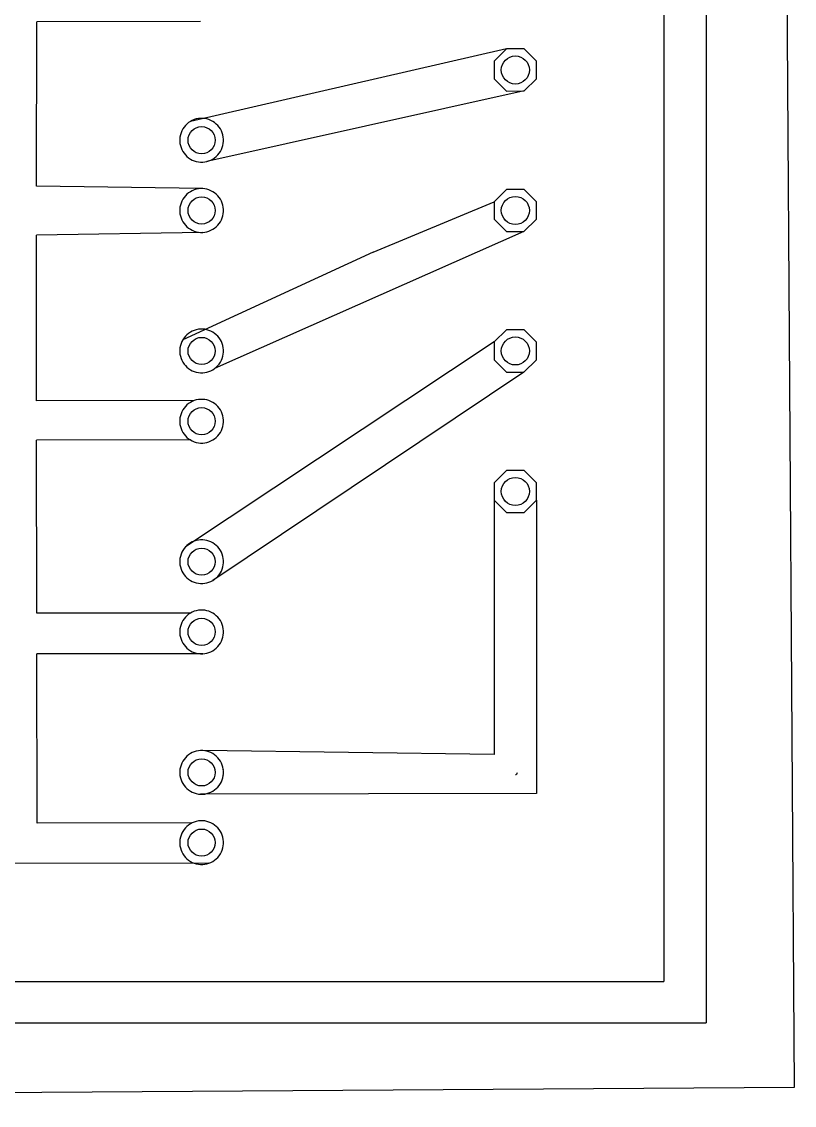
# Model space of a CAD drawing. Header units: millimetres. Extents: x 21.8 to 118.4, y 40.2 to 104.3.
# Drawn here: x 90.49 to 118.44, y 40.23 to 79.42 of the extents above; entities that cross this region are included whole.
import ezdxf

# ---------------------------------------------------------------- set-up
doc = ezdxf.new("R2010")
doc.units = ezdxf.units.MM
doc.layers.get('0').update_dxf_attribs({"linetype": 'CONTINUOUS'})

msp = doc.modelspace()

# ---------------------------------------------------------------- linework, layer by layer
for p, q in [((115.242, 102.71), (115.242, 43.214)), ((113.712, 92.128), (113.712, 44.714)), ((91.016, 73.47), (91.038, 79.418)), ((91.016, 73.47), (91.038, 79.418)), ((96.956, 79.421), (91.038, 79.418)), ((108.03, 78.438), (96.588, 75.811)), ((108.03, 78.438), (107.583, 77.988)), ((108.03, 78.438), (107.583, 77.988)), ((108.66, 78.434), (108.03, 78.438)), ((108.66, 78.434), (108.03, 78.438)), ((109.107, 77.988), (108.66, 78.434)), ((109.107, 77.988), (108.66, 78.434)), ((107.583, 77.988), (107.583, 77.356)), ((107.583, 77.988), (107.583, 77.748)), ((109.107, 77.356), (109.107, 77.988)), ((109.107, 77.356), (109.107, 77.988)), ((107.583, 77.596), (107.583, 77.356)), ((107.583, 77.356), (108.029, 76.91)), ((107.583, 77.356), (108.029, 76.91)), ((108.662, 76.914), (109.107, 77.356)), ((108.662, 76.914), (109.107, 77.356)), ((108.662, 76.914), (97.187, 74.364)), ((108.029, 76.91), (108.662, 76.914)), ((108.029, 76.91), (108.662, 76.914)), ((96.408, 75.663), (96.359, 75.603)), ((96.408, 75.663), (96.359, 75.603)), ((96.463, 75.718), (96.408, 75.663)), ((96.463, 75.718), (96.408, 75.663)), ((96.523, 75.768), (96.463, 75.718)), ((96.523, 75.768), (96.463, 75.718)), ((96.588, 75.811), (96.523, 75.768)), ((96.588, 75.811), (96.523, 75.768)), ((96.656, 75.847), (96.588, 75.811)), ((96.656, 75.847), (96.588, 75.811)), ((96.728, 75.877), (96.656, 75.847)), ((96.728, 75.877), (96.656, 75.847)), ((96.802, 75.9), (96.728, 75.877)), ((96.802, 75.9), (96.728, 75.877)), ((96.879, 75.915), (96.802, 75.9)), ((96.879, 75.915), (96.802, 75.9)), ((96.956, 75.922), (96.879, 75.915)), ((96.919, 75.919), (96.879, 75.915)), ((97.034, 75.922), (96.956, 75.922)), ((97.111, 75.915), (97.034, 75.922)), ((97.111, 75.915), (97.071, 75.919)), ((97.187, 75.9), (97.111, 75.915)), ((97.187, 75.9), (97.111, 75.915)), ((97.261, 75.877), (97.187, 75.9)), ((97.261, 75.877), (97.187, 75.9)), ((97.333, 75.847), (97.261, 75.877)), ((97.333, 75.847), (97.261, 75.877)), ((97.402, 75.811), (97.333, 75.847)), ((97.402, 75.811), (97.333, 75.847)), ((97.466, 75.768), (97.402, 75.811)), ((97.466, 75.768), (97.402, 75.811)), ((97.526, 75.718), (97.466, 75.768)), ((97.526, 75.718), (97.466, 75.768)), ((97.581, 75.663), (97.526, 75.718)), ((97.581, 75.663), (97.526, 75.718)), ((97.63, 75.603), (97.581, 75.663)), ((97.63, 75.603), (97.581, 75.663)), ((96.212, 75.248), (96.204, 75.171)), ((96.212, 75.248), (96.204, 75.171)), ((96.227, 75.324), (96.212, 75.248)), ((96.227, 75.324), (96.212, 75.248)), ((96.25, 75.399), (96.227, 75.324)), ((96.25, 75.399), (96.227, 75.324)), ((96.279, 75.47), (96.25, 75.399)), ((96.279, 75.47), (96.25, 75.399)), ((96.316, 75.539), (96.279, 75.47)), ((96.316, 75.539), (96.279, 75.47)), ((96.359, 75.603), (96.316, 75.539)), ((96.359, 75.603), (96.316, 75.539)), ((97.674, 75.539), (97.63, 75.603)), ((97.674, 75.539), (97.63, 75.603)), ((97.71, 75.47), (97.674, 75.539)), ((97.71, 75.47), (97.674, 75.539)), ((97.74, 75.399), (97.71, 75.47)), ((97.74, 75.399), (97.71, 75.47)), ((97.762, 75.324), (97.74, 75.399)), ((97.762, 75.324), (97.74, 75.399)), ((97.778, 75.248), (97.762, 75.324)), ((97.778, 75.248), (97.762, 75.324)), ((97.785, 75.171), (97.778, 75.248)), ((97.785, 75.171), (97.778, 75.248)), ((96.204, 75.171), (96.204, 75.093)), ((96.204, 75.171), (96.204, 75.093)), ((96.204, 75.093), (96.212, 75.016)), ((96.204, 75.093), (96.212, 75.016)), ((96.212, 75.016), (96.227, 74.94)), ((96.212, 75.016), (96.227, 74.94)), ((96.227, 74.94), (96.25, 74.865)), ((96.227, 74.94), (96.25, 74.865)), ((96.25, 74.865), (96.279, 74.793)), ((96.25, 74.865), (96.279, 74.793)), ((97.71, 74.793), (97.74, 74.865)), ((97.71, 74.793), (97.74, 74.865)), ((97.74, 74.865), (97.762, 74.94)), ((97.74, 74.865), (97.762, 74.94)), ((97.762, 74.94), (97.778, 75.016)), ((97.762, 74.94), (97.778, 75.016)), ((97.778, 75.016), (97.785, 75.093)), ((97.778, 75.016), (97.785, 75.093)), ((97.785, 75.093), (97.785, 75.171)), ((97.785, 75.093), (97.785, 75.171)), ((96.279, 74.793), (96.316, 74.725)), ((96.279, 74.793), (96.316, 74.725)), ((96.316, 74.725), (96.359, 74.66)), ((96.316, 74.725), (96.359, 74.66)), ((96.359, 74.66), (96.408, 74.6)), ((96.359, 74.66), (96.408, 74.6)), ((96.408, 74.6), (96.463, 74.545)), ((96.408, 74.6), (96.463, 74.545)), ((96.463, 74.545), (96.523, 74.496)), ((96.463, 74.545), (96.523, 74.496)), ((96.523, 74.496), (96.588, 74.453)), ((96.523, 74.496), (96.588, 74.453)), ((97.402, 74.453), (97.466, 74.496)), ((97.402, 74.453), (97.466, 74.496)), ((97.466, 74.496), (97.526, 74.545)), ((97.466, 74.496), (97.526, 74.545)), ((97.526, 74.545), (97.581, 74.6)), ((97.526, 74.545), (97.581, 74.6)), ((97.581, 74.6), (97.63, 74.66)), ((97.581, 74.6), (97.63, 74.66)), ((97.63, 74.66), (97.674, 74.725)), ((97.63, 74.66), (97.674, 74.725)), ((97.674, 74.725), (97.71, 74.793)), ((97.674, 74.725), (97.71, 74.793)), ((96.588, 74.453), (96.656, 74.416)), ((96.588, 74.453), (96.656, 74.416)), ((96.656, 74.416), (96.728, 74.387)), ((96.656, 74.416), (96.728, 74.387)), ((96.728, 74.387), (96.802, 74.364)), ((96.728, 74.387), (96.802, 74.364)), ((96.802, 74.364), (96.879, 74.349)), ((96.802, 74.364), (96.879, 74.349)), ((96.879, 74.349), (96.956, 74.341)), ((96.879, 74.349), (96.956, 74.341)), ((96.956, 74.341), (97.034, 74.341)), ((96.956, 74.341), (97.034, 74.341)), ((97.034, 74.341), (97.111, 74.349)), ((97.034, 74.341), (97.111, 74.349)), ((97.111, 74.349), (97.187, 74.364)), ((97.111, 74.349), (97.187, 74.364)), ((97.187, 74.364), (97.261, 74.387)), ((97.187, 74.364), (97.261, 74.387)), ((97.261, 74.387), (97.333, 74.416)), ((97.261, 74.387), (97.333, 74.416)), ((97.333, 74.416), (97.402, 74.453)), ((97.333, 74.416), (97.402, 74.453)), ((97.034, 73.382), (91.016, 73.47)), ((96.656, 73.307), (96.588, 73.271)), ((96.656, 73.307), (96.588, 73.271)), ((96.728, 73.337), (96.656, 73.307)), ((96.728, 73.337), (96.656, 73.307)), ((96.802, 73.36), (96.728, 73.337)), ((96.802, 73.36), (96.728, 73.337)), ((96.879, 73.375), (96.802, 73.36)), ((96.879, 73.375), (96.802, 73.36)), ((96.956, 73.382), (96.879, 73.375)), ((96.956, 73.382), (96.879, 73.375)), ((97.034, 73.382), (96.956, 73.382)), ((97.034, 73.382), (96.956, 73.382)), ((97.111, 73.375), (97.034, 73.382)), ((97.111, 73.375), (97.034, 73.382)), ((97.187, 73.36), (97.111, 73.375)), ((97.187, 73.36), (97.111, 73.375)), ((97.261, 73.337), (97.187, 73.36)), ((97.261, 73.337), (97.187, 73.36)), ((97.333, 73.307), (97.261, 73.337)), ((97.333, 73.307), (97.261, 73.337)), ((97.402, 73.271), (97.333, 73.307)), ((97.402, 73.271), (97.333, 73.307)), ((108.029, 73.354), (107.583, 72.908)), ((108.029, 73.354), (107.86, 73.185)), ((108.66, 73.354), (108.029, 73.354)), ((108.66, 73.354), (108.029, 73.354)), ((109.107, 72.908), (108.66, 73.354)), ((109.107, 72.908), (108.66, 73.354)), ((96.279, 72.93), (96.25, 72.859)), ((96.279, 72.93), (96.25, 72.859)), ((96.316, 72.999), (96.279, 72.93)), ((96.316, 72.999), (96.279, 72.93)), ((96.359, 73.063), (96.316, 72.999)), ((96.359, 73.063), (96.316, 72.999)), ((96.408, 73.123), (96.359, 73.063)), ((96.408, 73.123), (96.359, 73.063)), ((96.463, 73.178), (96.408, 73.123)), ((96.463, 73.178), (96.408, 73.123)), ((96.523, 73.228), (96.463, 73.178)), ((96.523, 73.228), (96.463, 73.178)), ((96.588, 73.271), (96.523, 73.228)), ((96.588, 73.271), (96.523, 73.228)), ((97.466, 73.228), (97.402, 73.271)), ((97.466, 73.228), (97.402, 73.271)), ((97.526, 73.178), (97.466, 73.228)), ((97.526, 73.178), (97.466, 73.228)), ((97.581, 73.123), (97.526, 73.178)), ((97.581, 73.123), (97.526, 73.178)), ((97.63, 73.063), (97.581, 73.123)), ((97.63, 73.063), (97.581, 73.123)), ((97.674, 72.999), (97.63, 73.063)), ((97.674, 72.999), (97.63, 73.063)), ((97.71, 72.93), (97.674, 72.999)), ((97.71, 72.93), (97.674, 72.999)), ((97.74, 72.859), (97.71, 72.93)), ((97.74, 72.859), (97.71, 72.93)), ((103.202, 71.081), (107.583, 72.908)), ((107.583, 72.908), (107.583, 72.276)), ((107.583, 72.908), (107.583, 72.276)), ((109.107, 72.276), (109.107, 72.908)), ((109.107, 72.276), (109.107, 72.908)), ((96.212, 72.708), (96.204, 72.631)), ((96.212, 72.708), (96.204, 72.631)), ((96.204, 72.631), (96.204, 72.553)), ((96.204, 72.631), (96.204, 72.553)), ((96.204, 72.553), (96.212, 72.476)), ((96.204, 72.553), (96.212, 72.476)), ((96.227, 72.784), (96.212, 72.708)), ((96.227, 72.784), (96.212, 72.708)), ((96.25, 72.859), (96.227, 72.784)), ((96.25, 72.859), (96.227, 72.784)), ((97.762, 72.784), (97.74, 72.859)), ((97.762, 72.784), (97.74, 72.859)), ((97.778, 72.708), (97.762, 72.784)), ((97.778, 72.708), (97.762, 72.784)), ((97.785, 72.631), (97.778, 72.708)), ((97.785, 72.631), (97.778, 72.708)), ((97.778, 72.476), (97.785, 72.553)), ((97.778, 72.476), (97.785, 72.553)), ((97.785, 72.553), (97.785, 72.631)), ((97.785, 72.553), (97.785, 72.631)), ((96.212, 72.476), (96.227, 72.4)), ((96.212, 72.476), (96.227, 72.4)), ((96.227, 72.4), (96.25, 72.325)), ((96.227, 72.4), (96.25, 72.325)), ((96.25, 72.325), (96.279, 72.253)), ((96.25, 72.325), (96.279, 72.253)), ((96.279, 72.253), (96.316, 72.185)), ((96.279, 72.253), (96.316, 72.185)), ((96.316, 72.185), (96.359, 72.12)), ((96.316, 72.185), (96.359, 72.12)), ((96.359, 72.12), (96.408, 72.06)), ((96.359, 72.12), (96.408, 72.06)), ((97.581, 72.06), (97.63, 72.12)), ((97.581, 72.06), (97.63, 72.12)), ((97.63, 72.12), (97.674, 72.185)), ((97.63, 72.12), (97.674, 72.185)), ((97.674, 72.185), (97.71, 72.253)), ((97.674, 72.185), (97.71, 72.253)), ((97.71, 72.253), (97.74, 72.325)), ((97.71, 72.253), (97.74, 72.325)), ((97.74, 72.325), (97.762, 72.4)), ((97.74, 72.325), (97.762, 72.4)), ((97.762, 72.4), (97.778, 72.476)), ((97.762, 72.4), (97.778, 72.476)), ((107.583, 72.276), (108.029, 71.83)), ((107.583, 72.276), (108.029, 71.83)), ((108.654, 71.833), (109.107, 72.276)), ((108.654, 71.833), (109.107, 72.276)), ((97.034, 71.801), (91.018, 71.704)), ((96.408, 72.06), (96.463, 72.005)), ((96.408, 72.06), (96.463, 72.005)), ((96.463, 72.005), (96.523, 71.956)), ((96.463, 72.005), (96.523, 71.956)), ((96.523, 71.956), (96.588, 71.913)), ((96.523, 71.956), (96.588, 71.913)), ((96.588, 71.913), (96.656, 71.876)), ((96.588, 71.913), (96.656, 71.876)), ((96.656, 71.876), (96.728, 71.847)), ((96.656, 71.876), (96.728, 71.847)), ((96.728, 71.847), (96.802, 71.824)), ((96.728, 71.847), (96.802, 71.824)), ((96.802, 71.824), (96.879, 71.809)), ((96.802, 71.824), (96.879, 71.809)), ((96.879, 71.809), (96.956, 71.801)), ((96.879, 71.809), (96.956, 71.801)), ((96.956, 71.801), (97.034, 71.801)), ((96.956, 71.801), (97.034, 71.801)), ((97.034, 71.801), (97.111, 71.809)), ((97.034, 71.801), (97.111, 71.809)), ((97.111, 71.809), (97.187, 71.824)), ((97.111, 71.809), (97.187, 71.824)), ((97.187, 71.824), (97.261, 71.847)), ((97.187, 71.824), (97.261, 71.847)), ((97.261, 71.847), (97.333, 71.876)), ((97.261, 71.847), (97.333, 71.876)), ((97.333, 71.876), (97.402, 71.913)), ((97.333, 71.876), (97.402, 71.913)), ((97.402, 71.913), (97.466, 71.956)), ((97.402, 71.913), (97.466, 71.956)), ((97.466, 71.956), (97.526, 72.005)), ((97.466, 71.956), (97.526, 72.005)), ((108.654, 71.833), (97.466, 66.876)), ((97.526, 72.005), (97.581, 72.06)), ((97.526, 72.005), (97.581, 72.06)), ((108.029, 71.83), (108.654, 71.833)), ((108.029, 71.83), (108.654, 71.833)), ((91.025, 65.711), (91.018, 71.704)), ((103.202, 71.081), (96.316, 67.919)), ((96.588, 68.191), (96.523, 68.148)), ((96.588, 68.191), (96.523, 68.148)), ((96.656, 68.227), (96.588, 68.191)), ((96.656, 68.227), (96.588, 68.191)), ((96.728, 68.257), (96.656, 68.227)), ((96.728, 68.257), (96.656, 68.227)), ((96.802, 68.28), (96.728, 68.257)), ((96.802, 68.28), (96.728, 68.257)), ((96.879, 68.295), (96.802, 68.28)), ((96.879, 68.295), (96.802, 68.28)), ((96.956, 68.302), (96.879, 68.295)), ((96.956, 68.302), (96.879, 68.295)), ((97.034, 68.302), (96.956, 68.302)), ((97.034, 68.302), (96.956, 68.302)), ((97.111, 68.295), (97.034, 68.302)), ((97.111, 68.295), (97.034, 68.302)), ((97.187, 68.28), (97.111, 68.295)), ((97.187, 68.28), (97.111, 68.295)), ((97.261, 68.257), (97.187, 68.28)), ((97.261, 68.257), (97.187, 68.28)), ((97.333, 68.227), (97.261, 68.257)), ((97.333, 68.227), (97.261, 68.257)), ((97.402, 68.191), (97.333, 68.227)), ((97.402, 68.191), (97.333, 68.227)), ((97.466, 68.148), (97.402, 68.191)), ((97.466, 68.148), (97.402, 68.191)), ((108.029, 68.274), (107.583, 67.838)), ((108.029, 68.274), (107.583, 67.838)), ((108.66, 68.274), (108.029, 68.274)), ((108.66, 68.274), (108.029, 68.274)), ((109.107, 67.828), (108.66, 68.274)), ((109.107, 67.828), (108.66, 68.274)), ((96.279, 67.85), (96.25, 67.779)), ((96.279, 67.85), (96.25, 67.779)), ((96.316, 67.919), (96.279, 67.85)), ((96.316, 67.919), (96.279, 67.85)), ((96.359, 67.983), (96.316, 67.919)), ((96.359, 67.983), (96.316, 67.919)), ((96.408, 68.043), (96.359, 67.983)), ((96.408, 68.043), (96.359, 67.983)), ((96.463, 68.098), (96.408, 68.043)), ((96.463, 68.098), (96.408, 68.043)), ((107.583, 67.838), (96.408, 60.423)), ((96.523, 68.148), (96.463, 68.098)), ((96.523, 68.148), (96.463, 68.098)), ((97.526, 68.098), (97.466, 68.148)), ((97.497, 68.122), (97.466, 68.148)), ((97.581, 68.043), (97.526, 68.098)), ((97.63, 67.983), (97.581, 68.043)), ((97.63, 67.983), (97.605, 68.014)), ((97.674, 67.919), (97.63, 67.983)), ((97.674, 67.919), (97.63, 67.983)), ((97.71, 67.85), (97.674, 67.919)), ((97.71, 67.85), (97.674, 67.919)), ((97.74, 67.779), (97.71, 67.85)), ((97.74, 67.779), (97.71, 67.85)), ((107.583, 67.838), (107.583, 67.196)), ((107.583, 67.838), (107.583, 67.196)), ((109.107, 67.196), (109.107, 67.828)), ((109.107, 67.196), (109.107, 67.828)), ((96.212, 67.628), (96.204, 67.551)), ((96.212, 67.628), (96.204, 67.551)), ((96.204, 67.551), (96.204, 67.473)), ((96.204, 67.551), (96.204, 67.473)), ((96.204, 67.473), (96.212, 67.396)), ((96.204, 67.473), (96.212, 67.396)), ((96.227, 67.704), (96.212, 67.628)), ((96.227, 67.704), (96.212, 67.628)), ((96.25, 67.779), (96.227, 67.704)), ((96.25, 67.779), (96.227, 67.704)), ((97.762, 67.704), (97.74, 67.779)), ((97.762, 67.704), (97.74, 67.779)), ((97.778, 67.628), (97.762, 67.704)), ((97.778, 67.628), (97.762, 67.704)), ((97.785, 67.551), (97.778, 67.628)), ((97.785, 67.551), (97.778, 67.628)), ((97.778, 67.396), (97.785, 67.473)), ((97.778, 67.396), (97.785, 67.473)), ((97.785, 67.473), (97.785, 67.551)), ((97.785, 67.473), (97.785, 67.551)), ((96.212, 67.396), (96.227, 67.32)), ((96.212, 67.396), (96.227, 67.32)), ((96.227, 67.32), (96.25, 67.245)), ((96.227, 67.32), (96.25, 67.245)), ((96.25, 67.245), (96.279, 67.173)), ((96.25, 67.245), (96.279, 67.173)), ((96.279, 67.173), (96.316, 67.105)), ((96.279, 67.173), (96.316, 67.105)), ((96.316, 67.105), (96.359, 67.04)), ((96.316, 67.105), (96.359, 67.04)), ((96.359, 67.04), (96.408, 66.98)), ((96.359, 67.04), (96.408, 66.98)), ((97.581, 66.98), (97.63, 67.04)), ((97.581, 66.98), (97.63, 67.04)), ((97.63, 67.04), (97.674, 67.105)), ((97.63, 67.04), (97.674, 67.105)), ((97.674, 67.105), (97.71, 67.173)), ((97.674, 67.105), (97.71, 67.173)), ((97.71, 67.173), (97.74, 67.245)), ((97.71, 67.173), (97.74, 67.245)), ((97.74, 67.245), (97.762, 67.32)), ((97.74, 67.245), (97.762, 67.32)), ((97.762, 67.32), (97.778, 67.396)), ((97.762, 67.32), (97.778, 67.396)), ((107.583, 67.196), (107.752, 67.027)), ((107.583, 67.196), (108.029, 66.75)), ((108.649, 66.75), (109.107, 67.196)), ((108.649, 66.75), (109.107, 67.196)), ((96.408, 66.98), (96.463, 66.925)), ((96.408, 66.98), (96.463, 66.925)), ((96.463, 66.925), (96.523, 66.876)), ((96.463, 66.925), (96.523, 66.876)), ((96.523, 66.876), (96.588, 66.833)), ((96.523, 66.876), (96.588, 66.833)), ((96.588, 66.833), (96.656, 66.796)), ((96.588, 66.833), (96.656, 66.796)), ((96.656, 66.796), (96.728, 66.767)), ((96.656, 66.796), (96.728, 66.767)), ((96.728, 66.767), (96.802, 66.744)), ((96.728, 66.767), (96.802, 66.744)), ((96.802, 66.744), (96.879, 66.729)), ((96.802, 66.744), (96.879, 66.729)), ((96.879, 66.729), (96.956, 66.721)), ((96.879, 66.729), (96.956, 66.721)), ((96.956, 66.721), (97.034, 66.721)), ((96.956, 66.721), (97.034, 66.721)), ((97.034, 66.721), (97.111, 66.729)), ((97.034, 66.721), (97.111, 66.729)), ((97.111, 66.729), (97.187, 66.744)), ((97.111, 66.729), (97.187, 66.744)), ((97.187, 66.744), (97.261, 66.767)), ((97.187, 66.744), (97.261, 66.767)), ((97.261, 66.767), (97.333, 66.796)), ((97.261, 66.767), (97.333, 66.796)), ((97.333, 66.796), (97.402, 66.833)), ((97.333, 66.796), (97.402, 66.833)), ((97.402, 66.833), (97.466, 66.876)), ((97.402, 66.833), (97.466, 66.876)), ((108.649, 66.75), (97.402, 59.213)), ((97.466, 66.876), (97.526, 66.925)), ((97.466, 66.876), (97.526, 66.925)), ((97.526, 66.925), (97.581, 66.98)), ((97.526, 66.925), (97.581, 66.98)), ((107.86, 66.919), (108.029, 66.75)), ((108.029, 66.75), (108.649, 66.75)), ((108.029, 66.75), (108.649, 66.75)), ((96.728, 65.717), (91.025, 65.711)), ((96.359, 65.443), (96.316, 65.379)), ((96.359, 65.443), (96.316, 65.379)), ((96.408, 65.503), (96.359, 65.443)), ((96.408, 65.503), (96.359, 65.443)), ((96.463, 65.558), (96.408, 65.503)), ((96.463, 65.558), (96.408, 65.503)), ((96.523, 65.608), (96.463, 65.558)), ((96.523, 65.608), (96.463, 65.558)), ((96.588, 65.651), (96.523, 65.608)), ((96.588, 65.651), (96.523, 65.608)), ((96.656, 65.687), (96.588, 65.651)), ((96.656, 65.687), (96.588, 65.651)), ((96.728, 65.717), (96.656, 65.687)), ((96.728, 65.717), (96.656, 65.687)), ((96.802, 65.74), (96.728, 65.717)), ((96.802, 65.74), (96.728, 65.717)), ((96.879, 65.755), (96.802, 65.74)), ((96.879, 65.755), (96.802, 65.74)), ((96.956, 65.762), (96.879, 65.755)), ((96.956, 65.762), (96.879, 65.755)), ((97.034, 65.762), (96.956, 65.762)), ((97.034, 65.762), (96.956, 65.762)), ((97.111, 65.755), (97.034, 65.762)), ((97.111, 65.755), (97.034, 65.762)), ((97.187, 65.74), (97.111, 65.755)), ((97.187, 65.74), (97.111, 65.755)), ((97.261, 65.717), (97.187, 65.74)), ((97.261, 65.717), (97.187, 65.74)), ((97.333, 65.687), (97.261, 65.717)), ((97.333, 65.687), (97.261, 65.717)), ((97.402, 65.651), (97.333, 65.687)), ((97.402, 65.651), (97.333, 65.687)), ((97.466, 65.608), (97.402, 65.651)), ((97.466, 65.608), (97.402, 65.651)), ((97.526, 65.558), (97.466, 65.608)), ((97.526, 65.558), (97.466, 65.608)), ((97.581, 65.503), (97.526, 65.558)), ((97.581, 65.503), (97.526, 65.558)), ((97.63, 65.443), (97.581, 65.503)), ((97.63, 65.443), (97.581, 65.503)), ((97.674, 65.379), (97.63, 65.443)), ((97.674, 65.379), (97.63, 65.443)), ((96.212, 65.088), (96.204, 65.011)), ((96.212, 65.088), (96.204, 65.011)), ((96.227, 65.164), (96.212, 65.088)), ((96.227, 65.164), (96.212, 65.088)), ((96.25, 65.239), (96.227, 65.164)), ((96.25, 65.239), (96.227, 65.164)), ((96.279, 65.31), (96.25, 65.239)), ((96.279, 65.31), (96.25, 65.239)), ((96.316, 65.379), (96.279, 65.31)), ((96.316, 65.379), (96.279, 65.31)), ((97.71, 65.31), (97.674, 65.379)), ((97.71, 65.31), (97.674, 65.379)), ((97.74, 65.239), (97.71, 65.31)), ((97.74, 65.239), (97.71, 65.31)), ((97.762, 65.164), (97.74, 65.239)), ((97.762, 65.164), (97.74, 65.239)), ((97.778, 65.088), (97.762, 65.164)), ((97.778, 65.088), (97.762, 65.164)), ((97.785, 65.011), (97.778, 65.088)), ((97.785, 65.011), (97.778, 65.088)), ((96.204, 65.011), (96.204, 64.933)), ((96.204, 65.011), (96.204, 64.933)), ((96.204, 64.933), (96.212, 64.856)), ((96.204, 64.933), (96.212, 64.856)), ((96.212, 64.856), (96.227, 64.78)), ((96.212, 64.856), (96.227, 64.78)), ((96.227, 64.78), (96.25, 64.705)), ((96.227, 64.78), (96.25, 64.705)), ((96.25, 64.705), (96.279, 64.633)), ((96.25, 64.705), (96.279, 64.633)), ((97.71, 64.633), (97.74, 64.705)), ((97.71, 64.633), (97.74, 64.705)), ((97.74, 64.705), (97.762, 64.78)), ((97.74, 64.705), (97.762, 64.78)), ((97.762, 64.78), (97.778, 64.856)), ((97.762, 64.78), (97.778, 64.856)), ((97.778, 64.856), (97.785, 64.933)), ((97.778, 64.856), (97.785, 64.933)), ((97.785, 64.933), (97.785, 65.011)), ((97.785, 64.933), (97.785, 65.011)), ((96.588, 64.293), (91.027, 64.287)), ((91.034, 58.025), (91.027, 64.287)), ((96.279, 64.633), (96.316, 64.565)), ((96.279, 64.633), (96.316, 64.565)), ((96.316, 64.565), (96.359, 64.5)), ((96.316, 64.565), (96.359, 64.5)), ((96.359, 64.5), (96.408, 64.44)), ((96.359, 64.5), (96.408, 64.44)), ((96.408, 64.44), (96.463, 64.385)), ((96.408, 64.44), (96.463, 64.385)), ((96.463, 64.385), (96.523, 64.336)), ((96.463, 64.385), (96.523, 64.336)), ((96.523, 64.336), (96.588, 64.293)), ((96.523, 64.336), (96.588, 64.293)), ((96.588, 64.293), (96.656, 64.256)), ((96.588, 64.293), (96.656, 64.256)), ((97.333, 64.256), (97.402, 64.293)), ((97.333, 64.256), (97.402, 64.293)), ((97.402, 64.293), (97.466, 64.336)), ((97.402, 64.293), (97.466, 64.336)), ((97.466, 64.336), (97.526, 64.385)), ((97.466, 64.336), (97.526, 64.385)), ((97.526, 64.385), (97.581, 64.44)), ((97.526, 64.385), (97.581, 64.44)), ((97.581, 64.44), (97.63, 64.5)), ((97.581, 64.44), (97.63, 64.5)), ((97.63, 64.5), (97.674, 64.565)), ((97.63, 64.5), (97.674, 64.565)), ((97.674, 64.565), (97.71, 64.633)), ((97.674, 64.565), (97.71, 64.633)), ((96.656, 64.256), (96.728, 64.227)), ((96.656, 64.256), (96.728, 64.227)), ((96.728, 64.227), (96.802, 64.204)), ((96.728, 64.227), (96.802, 64.204)), ((96.802, 64.204), (96.879, 64.189)), ((96.802, 64.204), (96.879, 64.189)), ((96.879, 64.189), (96.956, 64.181)), ((96.879, 64.189), (96.956, 64.181)), ((96.956, 64.181), (97.034, 64.181)), ((96.956, 64.181), (97.034, 64.181)), ((97.034, 64.181), (97.111, 64.189)), ((97.034, 64.181), (97.111, 64.189)), ((97.111, 64.189), (97.187, 64.204)), ((97.111, 64.189), (97.187, 64.204)), ((97.187, 64.204), (97.261, 64.227)), ((97.187, 64.204), (97.261, 64.227)), ((97.261, 64.227), (97.333, 64.256)), ((97.261, 64.227), (97.333, 64.256)), ((108.029, 63.194), (107.583, 62.748)), ((108.029, 63.194), (107.583, 62.748)), ((108.66, 63.194), (108.029, 63.194)), ((108.66, 63.194), (108.029, 63.194)), ((109.107, 62.748), (108.66, 63.194)), ((109.107, 62.748), (108.66, 63.194)), ((107.583, 62.748), (107.583, 62.116)), ((107.583, 62.748), (107.583, 62.116)), ((109.107, 62.116), (109.107, 62.748)), ((109.107, 62.116), (109.107, 62.748)), ((107.583, 62.116), (108.029, 61.67)), ((107.583, 62.116), (108.029, 61.67)), ((107.583, 62.116), (107.583, 52.923)), ((108.66, 61.67), (109.107, 62.116)), ((108.66, 61.67), (109.107, 62.116)), ((109.107, 62.116), (109.107, 51.507)), ((108.029, 61.67), (108.66, 61.67)), ((108.029, 61.67), (108.269, 61.67)), ((108.421, 61.67), (108.66, 61.67)), ((96.359, 60.363), (96.316, 60.299)), ((96.359, 60.363), (96.316, 60.299)), ((96.408, 60.423), (96.359, 60.363)), ((96.408, 60.423), (96.359, 60.363)), ((96.463, 60.478), (96.408, 60.423)), ((96.463, 60.478), (96.408, 60.423)), ((96.523, 60.528), (96.463, 60.478)), ((96.523, 60.528), (96.463, 60.478)), ((96.588, 60.571), (96.523, 60.528)), ((96.588, 60.571), (96.523, 60.528)), ((96.656, 60.607), (96.588, 60.571)), ((96.656, 60.607), (96.588, 60.571)), ((96.728, 60.637), (96.656, 60.607)), ((96.728, 60.637), (96.656, 60.607)), ((96.802, 60.66), (96.728, 60.637)), ((96.802, 60.66), (96.728, 60.637)), ((96.879, 60.675), (96.802, 60.66)), ((96.879, 60.675), (96.802, 60.66)), ((96.956, 60.682), (96.879, 60.675)), ((96.956, 60.682), (96.879, 60.675)), ((97.034, 60.682), (96.956, 60.682)), ((97.034, 60.682), (96.956, 60.682)), ((97.111, 60.675), (97.034, 60.682)), ((97.111, 60.675), (97.034, 60.682)), ((97.187, 60.66), (97.111, 60.675)), ((97.187, 60.66), (97.111, 60.675)), ((97.261, 60.637), (97.187, 60.66)), ((97.261, 60.637), (97.187, 60.66)), ((97.333, 60.607), (97.261, 60.637)), ((97.333, 60.607), (97.261, 60.637)), ((97.402, 60.571), (97.333, 60.607)), ((97.402, 60.571), (97.333, 60.607)), ((97.466, 60.528), (97.402, 60.571)), ((97.466, 60.528), (97.402, 60.571)), ((97.526, 60.478), (97.466, 60.528)), ((97.526, 60.478), (97.466, 60.528)), ((97.581, 60.423), (97.526, 60.478)), ((97.581, 60.423), (97.526, 60.478)), ((97.63, 60.363), (97.581, 60.423)), ((97.63, 60.363), (97.581, 60.423)), ((97.674, 60.299), (97.63, 60.363)), ((97.674, 60.299), (97.63, 60.363)), ((96.212, 60.008), (96.204, 59.931)), ((96.212, 60.008), (96.208, 59.968)), ((96.227, 60.084), (96.212, 60.008)), ((96.227, 60.084), (96.212, 60.008)), ((96.25, 60.159), (96.227, 60.084)), ((96.25, 60.159), (96.227, 60.084)), ((96.279, 60.23), (96.25, 60.159)), ((96.279, 60.23), (96.25, 60.159)), ((96.316, 60.299), (96.279, 60.23)), ((96.316, 60.299), (96.279, 60.23)), ((97.71, 60.23), (97.674, 60.299)), ((97.71, 60.23), (97.674, 60.299)), ((97.74, 60.159), (97.71, 60.23)), ((97.74, 60.159), (97.71, 60.23)), ((97.762, 60.084), (97.74, 60.159)), ((97.762, 60.084), (97.74, 60.159)), ((97.778, 60.008), (97.762, 60.084)), ((97.778, 60.008), (97.762, 60.084)), ((97.785, 59.931), (97.778, 60.008)), ((97.785, 59.931), (97.778, 60.008)), ((96.204, 59.931), (96.204, 59.853)), ((96.204, 59.853), (96.212, 59.776)), ((96.208, 59.816), (96.212, 59.776)), ((96.212, 59.776), (96.227, 59.7)), ((96.212, 59.776), (96.227, 59.7)), ((96.227, 59.7), (96.25, 59.625)), ((96.227, 59.7), (96.25, 59.625)), ((96.25, 59.625), (96.279, 59.553)), ((96.25, 59.625), (96.279, 59.553)), ((97.71, 59.553), (97.74, 59.625)), ((97.71, 59.553), (97.74, 59.625)), ((97.74, 59.625), (97.762, 59.7)), ((97.74, 59.625), (97.762, 59.7)), ((97.762, 59.7), (97.778, 59.776)), ((97.762, 59.7), (97.778, 59.776)), ((97.778, 59.776), (97.785, 59.853)), ((97.778, 59.776), (97.785, 59.853)), ((97.785, 59.853), (97.785, 59.931)), ((97.785, 59.853), (97.785, 59.931)), ((96.279, 59.553), (96.316, 59.485)), ((96.279, 59.553), (96.316, 59.485)), ((96.316, 59.485), (96.359, 59.42)), ((96.316, 59.485), (96.359, 59.42)), ((96.359, 59.42), (96.408, 59.36)), ((96.359, 59.42), (96.408, 59.36)), ((96.408, 59.36), (96.463, 59.305)), ((96.408, 59.36), (96.463, 59.305)), ((96.463, 59.305), (96.523, 59.256)), ((96.463, 59.305), (96.523, 59.256)), ((96.523, 59.256), (96.588, 59.213)), ((96.523, 59.256), (96.588, 59.213)), ((96.588, 59.213), (96.656, 59.176)), ((96.588, 59.213), (96.656, 59.176)), ((96.656, 59.176), (96.728, 59.147)), ((96.656, 59.176), (96.728, 59.147)), ((97.261, 59.147), (97.333, 59.176)), ((97.261, 59.147), (97.333, 59.176)), ((97.333, 59.176), (97.402, 59.213)), ((97.333, 59.176), (97.402, 59.213)), ((97.402, 59.213), (97.466, 59.256)), ((97.402, 59.213), (97.466, 59.256)), ((97.466, 59.256), (97.526, 59.305)), ((97.466, 59.256), (97.526, 59.305)), ((97.526, 59.305), (97.581, 59.36)), ((97.526, 59.305), (97.581, 59.36)), ((97.581, 59.36), (97.63, 59.42)), ((97.581, 59.36), (97.63, 59.42)), ((97.63, 59.42), (97.674, 59.485)), ((97.63, 59.42), (97.674, 59.485)), ((97.674, 59.485), (97.71, 59.553)), ((97.674, 59.485), (97.71, 59.553)), ((96.728, 59.147), (96.802, 59.124)), ((96.728, 59.147), (96.802, 59.124)), ((96.802, 59.124), (96.879, 59.109)), ((96.802, 59.124), (96.879, 59.109)), ((96.879, 59.109), (96.956, 59.101)), ((96.879, 59.109), (96.956, 59.101)), ((96.956, 59.101), (97.034, 59.101)), ((96.956, 59.101), (97.034, 59.101)), ((97.034, 59.101), (97.111, 59.109)), ((97.034, 59.101), (97.111, 59.109)), ((97.111, 59.109), (97.187, 59.124)), ((97.111, 59.109), (97.187, 59.124)), ((97.187, 59.124), (97.261, 59.147)), ((97.187, 59.124), (97.261, 59.147)), ((96.588, 58.031), (91.034, 58.025)), ((96.588, 58.031), (96.523, 57.988)), ((96.588, 58.031), (96.523, 57.988)), ((96.656, 58.067), (96.588, 58.031)), ((96.656, 58.067), (96.588, 58.031)), ((96.728, 58.097), (96.656, 58.067)), ((96.728, 58.097), (96.656, 58.067)), ((96.802, 58.12), (96.728, 58.097)), ((96.802, 58.12), (96.728, 58.097)), ((96.879, 58.135), (96.802, 58.12)), ((96.879, 58.135), (96.802, 58.12)), ((96.956, 58.142), (96.879, 58.135)), ((96.956, 58.142), (96.879, 58.135)), ((97.034, 58.142), (96.956, 58.142)), ((97.034, 58.142), (96.956, 58.142)), ((97.111, 58.135), (97.034, 58.142)), ((97.111, 58.135), (97.034, 58.142)), ((97.187, 58.12), (97.111, 58.135)), ((97.187, 58.12), (97.111, 58.135)), ((97.261, 58.097), (97.187, 58.12)), ((97.261, 58.097), (97.187, 58.12)), ((97.333, 58.067), (97.261, 58.097)), ((97.333, 58.067), (97.261, 58.097)), ((97.402, 58.031), (97.333, 58.067)), ((97.402, 58.031), (97.333, 58.067)), ((97.466, 57.988), (97.402, 58.031)), ((97.466, 57.988), (97.402, 58.031)), ((96.25, 57.619), (96.227, 57.544)), ((96.25, 57.619), (96.227, 57.544)), ((96.279, 57.69), (96.25, 57.619)), ((96.279, 57.69), (96.25, 57.619)), ((96.316, 57.759), (96.279, 57.69)), ((96.316, 57.759), (96.279, 57.69)), ((96.359, 57.823), (96.316, 57.759)), ((96.359, 57.823), (96.316, 57.759)), ((96.408, 57.883), (96.359, 57.823)), ((96.408, 57.883), (96.359, 57.823)), ((96.463, 57.938), (96.408, 57.883)), ((96.463, 57.938), (96.408, 57.883)), ((96.523, 57.988), (96.463, 57.938)), ((96.523, 57.988), (96.463, 57.938)), ((97.526, 57.938), (97.466, 57.988)), ((97.526, 57.938), (97.466, 57.988)), ((97.581, 57.883), (97.526, 57.938)), ((97.581, 57.883), (97.526, 57.938)), ((97.63, 57.823), (97.581, 57.883)), ((97.63, 57.823), (97.581, 57.883)), ((97.674, 57.759), (97.63, 57.823)), ((97.674, 57.759), (97.63, 57.823)), ((97.71, 57.69), (97.674, 57.759)), ((97.71, 57.69), (97.674, 57.759)), ((97.74, 57.619), (97.71, 57.69)), ((97.74, 57.619), (97.71, 57.69)), ((97.762, 57.544), (97.74, 57.619)), ((97.762, 57.544), (97.74, 57.619)), ((96.212, 57.468), (96.204, 57.391)), ((96.212, 57.468), (96.204, 57.391)), ((96.204, 57.391), (96.204, 57.313)), ((96.204, 57.391), (96.204, 57.313)), ((96.204, 57.313), (96.212, 57.236)), ((96.204, 57.313), (96.212, 57.236)), ((96.227, 57.544), (96.212, 57.468)), ((96.227, 57.544), (96.212, 57.468)), ((96.212, 57.236), (96.227, 57.16)), ((96.212, 57.236), (96.227, 57.16)), ((97.778, 57.468), (97.762, 57.544)), ((97.778, 57.468), (97.762, 57.544)), ((97.762, 57.16), (97.778, 57.236)), ((97.762, 57.16), (97.778, 57.236)), ((97.785, 57.391), (97.778, 57.468)), ((97.785, 57.391), (97.778, 57.468)), ((97.778, 57.236), (97.785, 57.313)), ((97.778, 57.236), (97.785, 57.313)), ((97.785, 57.313), (97.785, 57.391)), ((97.785, 57.313), (97.785, 57.391)), ((96.227, 57.16), (96.25, 57.085)), ((96.227, 57.16), (96.25, 57.085)), ((96.25, 57.085), (96.279, 57.013)), ((96.25, 57.085), (96.279, 57.013)), ((96.279, 57.013), (96.316, 56.945)), ((96.279, 57.013), (96.316, 56.945)), ((96.316, 56.945), (96.359, 56.88)), ((96.316, 56.945), (96.359, 56.88)), ((96.359, 56.88), (96.408, 56.82)), ((96.359, 56.88), (96.408, 56.82)), ((97.581, 56.82), (97.63, 56.88)), ((97.581, 56.82), (97.63, 56.88)), ((97.63, 56.88), (97.674, 56.945)), ((97.63, 56.88), (97.674, 56.945)), ((97.674, 56.945), (97.71, 57.013)), ((97.674, 56.945), (97.71, 57.013)), ((97.71, 57.013), (97.74, 57.085)), ((97.71, 57.013), (97.74, 57.085)), ((97.74, 57.085), (97.762, 57.16)), ((97.74, 57.085), (97.762, 57.16)), ((97.034, 56.561), (91.035, 56.555)), ((91.042, 50.441), (91.035, 56.555)), ((96.408, 56.82), (96.463, 56.765)), ((96.408, 56.82), (96.463, 56.765)), ((96.463, 56.765), (96.523, 56.716)), ((96.463, 56.765), (96.523, 56.716)), ((96.523, 56.716), (96.588, 56.673)), ((96.523, 56.716), (96.588, 56.673)), ((96.588, 56.673), (96.656, 56.636)), ((96.588, 56.673), (96.656, 56.636)), ((96.656, 56.636), (96.728, 56.607)), ((96.656, 56.636), (96.728, 56.607)), ((96.728, 56.607), (96.802, 56.584)), ((96.728, 56.607), (96.802, 56.584)), ((96.802, 56.584), (96.879, 56.569)), ((96.802, 56.584), (96.879, 56.569)), ((96.879, 56.569), (96.956, 56.561)), ((96.879, 56.569), (96.956, 56.561)), ((96.956, 56.561), (97.034, 56.561)), ((96.956, 56.561), (97.034, 56.561)), ((97.034, 56.561), (97.111, 56.569)), ((97.034, 56.561), (97.111, 56.569)), ((97.111, 56.569), (97.187, 56.584)), ((97.111, 56.569), (97.187, 56.584)), ((97.187, 56.584), (97.261, 56.607)), ((97.187, 56.584), (97.261, 56.607)), ((97.261, 56.607), (97.333, 56.636)), ((97.261, 56.607), (97.333, 56.636)), ((97.333, 56.636), (97.402, 56.673)), ((97.333, 56.636), (97.402, 56.673)), ((97.402, 56.673), (97.466, 56.716)), ((97.402, 56.673), (97.466, 56.716)), ((97.466, 56.716), (97.526, 56.765)), ((97.466, 56.716), (97.526, 56.765)), ((97.526, 56.765), (97.581, 56.82)), ((97.526, 56.765), (97.581, 56.82)), ((96.523, 52.908), (96.463, 52.858)), ((96.523, 52.908), (96.463, 52.858)), ((96.588, 52.951), (96.523, 52.908)), ((96.588, 52.951), (96.523, 52.908)), ((96.656, 52.987), (96.588, 52.951)), ((96.656, 52.987), (96.588, 52.951)), ((96.728, 53.017), (96.656, 52.987)), ((96.728, 53.017), (96.656, 52.987)), ((96.802, 53.04), (96.728, 53.017)), ((96.802, 53.04), (96.728, 53.017)), ((96.879, 53.055), (96.802, 53.04)), ((96.879, 53.055), (96.802, 53.04)), ((96.956, 53.062), (96.879, 53.055)), ((96.956, 53.062), (96.879, 53.055)), ((97.034, 53.062), (96.956, 53.062)), ((97.034, 53.062), (96.956, 53.062)), ((97.111, 53.055), (97.034, 53.062)), ((97.111, 53.055), (97.034, 53.062)), ((107.583, 52.923), (97.034, 53.062)), ((97.187, 53.04), (97.111, 53.055)), ((97.187, 53.04), (97.111, 53.055)), ((97.261, 53.017), (97.187, 53.04)), ((97.261, 53.017), (97.187, 53.04)), ((97.333, 52.987), (97.261, 53.017)), ((97.333, 52.987), (97.261, 53.017)), ((97.402, 52.951), (97.333, 52.987)), ((97.402, 52.951), (97.333, 52.987)), ((97.466, 52.908), (97.402, 52.951)), ((97.466, 52.908), (97.402, 52.951)), ((97.526, 52.858), (97.466, 52.908)), ((97.526, 52.858), (97.466, 52.908)), ((96.25, 52.539), (96.227, 52.464)), ((96.25, 52.539), (96.227, 52.464)), ((96.279, 52.61), (96.25, 52.539)), ((96.279, 52.61), (96.25, 52.539)), ((96.316, 52.679), (96.279, 52.61)), ((96.316, 52.679), (96.279, 52.61)), ((96.359, 52.743), (96.316, 52.679)), ((96.359, 52.743), (96.316, 52.679)), ((96.408, 52.803), (96.359, 52.743)), ((96.408, 52.803), (96.359, 52.743)), ((96.463, 52.858), (96.408, 52.803)), ((96.463, 52.858), (96.408, 52.803)), ((97.581, 52.803), (97.526, 52.858)), ((97.581, 52.803), (97.526, 52.858)), ((97.63, 52.743), (97.581, 52.803)), ((97.63, 52.743), (97.581, 52.803)), ((97.674, 52.679), (97.63, 52.743)), ((97.674, 52.679), (97.63, 52.743)), ((97.71, 52.61), (97.674, 52.679)), ((97.71, 52.61), (97.674, 52.679)), ((97.74, 52.539), (97.71, 52.61)), ((97.74, 52.539), (97.71, 52.61)), ((97.762, 52.464), (97.74, 52.539)), ((97.762, 52.464), (97.74, 52.539)), ((96.212, 52.388), (96.204, 52.311)), ((96.212, 52.388), (96.204, 52.311)), ((96.204, 52.311), (96.204, 52.233)), ((96.204, 52.311), (96.204, 52.233)), ((96.204, 52.233), (96.212, 52.156)), ((96.204, 52.233), (96.212, 52.156)), ((96.227, 52.464), (96.212, 52.388)), ((96.227, 52.464), (96.212, 52.388)), ((96.212, 52.156), (96.227, 52.08)), ((96.212, 52.156), (96.227, 52.08)), ((97.778, 52.388), (97.762, 52.464)), ((97.778, 52.388), (97.762, 52.464)), ((97.762, 52.08), (97.778, 52.156)), ((97.762, 52.08), (97.778, 52.156)), ((97.782, 52.348), (97.778, 52.388)), ((97.785, 52.311), (97.778, 52.388)), ((97.778, 52.156), (97.785, 52.233)), ((97.778, 52.156), (97.782, 52.196)), ((97.785, 52.233), (97.785, 52.311)), ((108.355, 52.196), (108.374, 52.201)), ((108.374, 52.201), (108.392, 52.211)), ((108.392, 52.211), (108.406, 52.225)), ((108.406, 52.225), (108.416, 52.242)), ((108.416, 52.242), (108.421, 52.262)), ((96.227, 52.08), (96.25, 52.005)), ((96.227, 52.08), (96.25, 52.005)), ((96.25, 52.005), (96.279, 51.933)), ((96.25, 52.005), (96.279, 51.933)), ((96.279, 51.933), (96.316, 51.865)), ((96.279, 51.933), (96.316, 51.865)), ((96.316, 51.865), (96.359, 51.8)), ((96.316, 51.865), (96.359, 51.8)), ((96.359, 51.8), (96.408, 51.74)), ((96.359, 51.8), (96.408, 51.74)), ((96.408, 51.74), (96.463, 51.685)), ((96.408, 51.74), (96.463, 51.685)), ((97.526, 51.685), (97.581, 51.74)), ((97.526, 51.685), (97.581, 51.74)), ((97.581, 51.74), (97.63, 51.8)), ((97.581, 51.74), (97.63, 51.8)), ((97.63, 51.8), (97.674, 51.865)), ((97.63, 51.8), (97.674, 51.865)), ((97.674, 51.865), (97.71, 51.933)), ((97.674, 51.865), (97.71, 51.933)), ((97.71, 51.933), (97.74, 52.005)), ((97.71, 51.933), (97.74, 52.005)), ((97.74, 52.005), (97.762, 52.08)), ((97.74, 52.005), (97.762, 52.08)), ((96.463, 51.685), (96.523, 51.636)), ((96.463, 51.685), (96.523, 51.636)), ((96.523, 51.636), (96.588, 51.593)), ((96.523, 51.636), (96.588, 51.593)), ((96.588, 51.593), (96.656, 51.556)), ((96.588, 51.593), (96.656, 51.556)), ((96.656, 51.556), (96.728, 51.527)), ((96.656, 51.556), (96.728, 51.527)), ((96.728, 51.527), (96.802, 51.504)), ((96.728, 51.527), (96.802, 51.504)), ((96.802, 51.504), (96.879, 51.489)), ((96.802, 51.504), (96.879, 51.489)), ((96.879, 51.489), (96.956, 51.481)), ((96.879, 51.489), (96.956, 51.481)), ((109.107, 51.507), (96.956, 51.481)), ((96.956, 51.481), (97.034, 51.481)), ((96.956, 51.481), (97.034, 51.481)), ((97.034, 51.481), (97.111, 51.489)), ((97.034, 51.481), (97.111, 51.489)), ((97.111, 51.489), (97.187, 51.504)), ((97.111, 51.489), (97.187, 51.504)), ((97.187, 51.504), (97.261, 51.527)), ((97.187, 51.504), (97.261, 51.527)), ((97.261, 51.527), (97.333, 51.556)), ((97.261, 51.527), (97.333, 51.556)), ((97.333, 51.556), (97.402, 51.593)), ((97.333, 51.556), (97.402, 51.593)), ((97.402, 51.593), (97.466, 51.636)), ((97.402, 51.593), (97.466, 51.636)), ((97.466, 51.636), (97.526, 51.685)), ((97.466, 51.636), (97.526, 51.685)), ((96.656, 50.447), (91.042, 50.441)), ((96.359, 50.203), (96.316, 50.139)), ((96.359, 50.203), (96.316, 50.139)), ((96.408, 50.263), (96.359, 50.203)), ((96.408, 50.263), (96.359, 50.203)), ((96.463, 50.318), (96.408, 50.263)), ((96.463, 50.318), (96.408, 50.263)), ((96.523, 50.368), (96.463, 50.318)), ((96.523, 50.368), (96.463, 50.318)), ((96.588, 50.411), (96.523, 50.368)), ((96.588, 50.411), (96.523, 50.368)), ((96.656, 50.447), (96.588, 50.411)), ((96.656, 50.447), (96.588, 50.411)), ((96.728, 50.477), (96.656, 50.447)), ((96.728, 50.477), (96.656, 50.447)), ((96.802, 50.5), (96.728, 50.477)), ((96.802, 50.5), (96.728, 50.477)), ((96.879, 50.515), (96.802, 50.5)), ((96.879, 50.515), (96.802, 50.5)), ((96.956, 50.522), (96.879, 50.515)), ((96.956, 50.522), (96.879, 50.515)), ((97.034, 50.522), (96.956, 50.522)), ((97.034, 50.522), (96.956, 50.522)), ((97.111, 50.515), (97.034, 50.522)), ((97.111, 50.515), (97.034, 50.522)), ((97.187, 50.5), (97.111, 50.515)), ((97.187, 50.5), (97.111, 50.515)), ((97.261, 50.477), (97.187, 50.5)), ((97.261, 50.477), (97.187, 50.5)), ((97.333, 50.447), (97.261, 50.477)), ((97.333, 50.447), (97.261, 50.477)), ((97.402, 50.411), (97.333, 50.447)), ((97.402, 50.411), (97.333, 50.447)), ((97.466, 50.368), (97.402, 50.411)), ((97.466, 50.368), (97.402, 50.411)), ((97.526, 50.318), (97.466, 50.368)), ((97.526, 50.318), (97.466, 50.368)), ((97.581, 50.263), (97.526, 50.318)), ((97.581, 50.263), (97.526, 50.318)), ((97.63, 50.203), (97.581, 50.263)), ((97.63, 50.203), (97.581, 50.263)), ((97.674, 50.139), (97.63, 50.203)), ((97.674, 50.139), (97.63, 50.203)), ((96.212, 49.848), (96.204, 49.771)), ((96.212, 49.848), (96.204, 49.771)), ((96.204, 49.771), (96.204, 49.693)), ((96.204, 49.771), (96.204, 49.693)), ((96.227, 49.924), (96.212, 49.848)), ((96.227, 49.924), (96.212, 49.848)), ((96.25, 49.999), (96.227, 49.924)), ((96.25, 49.999), (96.227, 49.924)), ((96.279, 50.07), (96.25, 49.999)), ((96.279, 50.07), (96.25, 49.999)), ((96.316, 50.139), (96.279, 50.07)), ((96.316, 50.139), (96.279, 50.07)), ((97.71, 50.07), (97.674, 50.139)), ((97.71, 50.07), (97.674, 50.139)), ((97.74, 49.999), (97.71, 50.07)), ((97.74, 49.999), (97.71, 50.07)), ((97.762, 49.924), (97.74, 49.999)), ((97.762, 49.924), (97.74, 49.999)), ((97.778, 49.848), (97.762, 49.924)), ((97.778, 49.848), (97.762, 49.924)), ((97.785, 49.771), (97.778, 49.848)), ((97.785, 49.771), (97.778, 49.848)), ((97.785, 49.693), (97.785, 49.771)), ((97.785, 49.693), (97.785, 49.771)), ((96.204, 49.693), (96.212, 49.616)), ((96.204, 49.693), (96.212, 49.616)), ((96.212, 49.616), (96.227, 49.54)), ((96.212, 49.616), (96.227, 49.54)), ((96.227, 49.54), (96.25, 49.465)), ((96.227, 49.54), (96.25, 49.465)), ((96.25, 49.465), (96.279, 49.393)), ((96.25, 49.465), (96.279, 49.393)), ((96.279, 49.393), (96.316, 49.325)), ((96.279, 49.393), (96.316, 49.325)), ((97.674, 49.325), (97.71, 49.393)), ((97.674, 49.325), (97.71, 49.393)), ((97.71, 49.393), (97.74, 49.465)), ((97.71, 49.393), (97.74, 49.465)), ((97.74, 49.465), (97.762, 49.54)), ((97.74, 49.465), (97.762, 49.54)), ((97.762, 49.54), (97.778, 49.616)), ((97.762, 49.54), (97.778, 49.616)), ((97.778, 49.616), (97.785, 49.693)), ((97.778, 49.616), (97.785, 49.693)), ((97.261, 48.987), (89.569, 48.978)), ((96.316, 49.325), (96.359, 49.26)), ((96.316, 49.325), (96.359, 49.26)), ((96.359, 49.26), (96.408, 49.2)), ((96.359, 49.26), (96.408, 49.2)), ((96.408, 49.2), (96.463, 49.145)), ((96.408, 49.2), (96.463, 49.145)), ((96.463, 49.145), (96.523, 49.096)), ((96.463, 49.145), (96.523, 49.096)), ((96.523, 49.096), (96.588, 49.053)), ((96.523, 49.096), (96.588, 49.053)), ((96.588, 49.053), (96.656, 49.016)), ((96.588, 49.053), (96.656, 49.016)), ((96.656, 49.016), (96.728, 48.987)), ((96.656, 49.016), (96.728, 48.987)), ((96.728, 48.987), (96.802, 48.964)), ((96.728, 48.987), (96.802, 48.964)), ((97.187, 48.964), (97.261, 48.987)), ((97.187, 48.964), (97.261, 48.987)), ((97.261, 48.987), (97.333, 49.016)), ((97.261, 48.987), (97.333, 49.016)), ((97.333, 49.016), (97.402, 49.053)), ((97.333, 49.016), (97.402, 49.053)), ((97.402, 49.053), (97.466, 49.096)), ((97.402, 49.053), (97.466, 49.096)), ((97.466, 49.096), (97.526, 49.145)), ((97.466, 49.096), (97.526, 49.145)), ((97.526, 49.145), (97.581, 49.2)), ((97.526, 49.145), (97.581, 49.2)), ((97.581, 49.2), (97.63, 49.26)), ((97.581, 49.2), (97.63, 49.26)), ((97.63, 49.26), (97.674, 49.325)), ((97.63, 49.26), (97.674, 49.325)), ((96.802, 48.964), (96.879, 48.949)), ((96.802, 48.964), (96.879, 48.949)), ((96.879, 48.949), (96.956, 48.941)), ((96.879, 48.949), (96.956, 48.941)), ((96.956, 48.941), (97.034, 48.941)), ((96.956, 48.941), (97.034, 48.941)), ((97.034, 48.941), (97.111, 48.949)), ((97.034, 48.941), (97.111, 48.949)), ((97.111, 48.949), (97.187, 48.964)), ((97.111, 48.949), (97.187, 48.964)), ((81.508, 44.714), (113.712, 44.714)), ((69.088, 43.214), (115.242, 43.214))]:
    msp.add_line(p, q)
msp.add_lwpolyline([(22.271, 40.232), (21.844, 103.648), (118.011, 104.295), (118.437, 40.879)], close=True)
for centre, radius in [((108.345, 77.672), 0.508), ((96.995, 75.132), 0.491), ((96.995, 72.592), 0.491), ((108.345, 72.592), 0.508), ((96.995, 67.512), 0.491), ((108.345, 67.512), 0.508), ((96.995, 64.972), 0.491), ((108.345, 62.432), 0.508), ((96.995, 59.892), 0.491), ((96.995, 57.352), 0.491), ((96.995, 52.272), 0.491), ((96.995, 49.732), 0.491)]:
    msp.add_circle(centre, radius)

doc.saveas('drawing.dxf')
